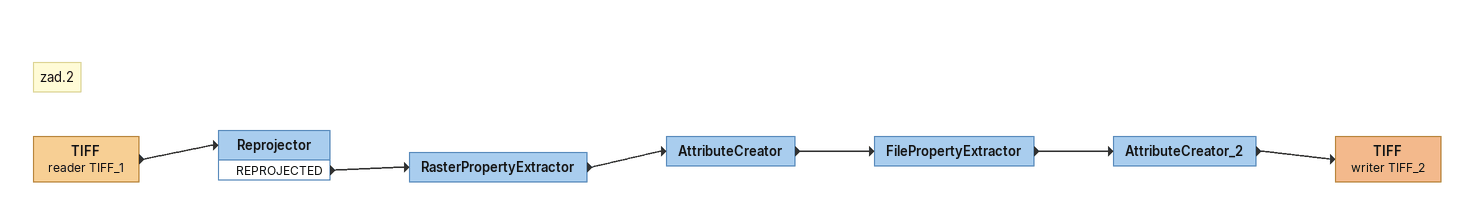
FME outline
Note: zad.2
TIFF (reader TIFF_1)
    -> Reprojector
Reprojector
    REPROJECTED -> RasterPropertyExtractor
RasterPropertyExtractor
    -> AttributeCreator
AttributeCreator
    -> FilePropertyExtractor
FilePropertyExtractor
    -> AttributeCreator_2
AttributeCreator_2
    -> TIFF (writer TIFF_2)
TIFF (writer TIFF_2)
